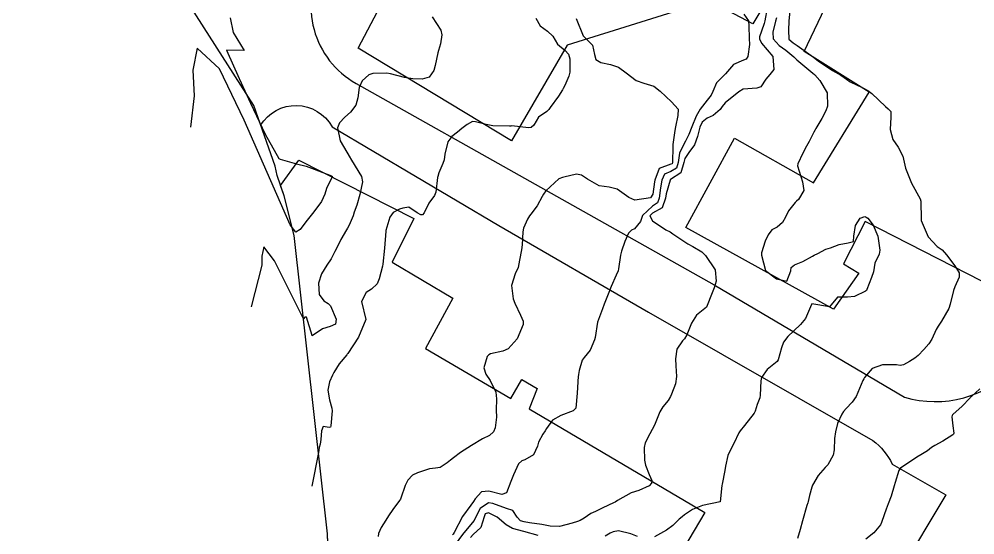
# Model space of a CAD drawing. Header units: metres. Extents: x 292545 to 299085, y 7450245 to 7463078.
# Drawn here: x 296447.5 to 296554.7, y 7461221.9 to 7461279.8 of the extents above; entities that cross this region are included whole.
import ezdxf

# ---------------------------------------------------------------- set-up
doc = ezdxf.new("R2010")
doc.units = ezdxf.units.M
for name, color, linetype in [('Area', 45, 'Continuous'), ('Curvas de Nivel 1m', 11, 'Continuous'), ('Curvas de Nivel 5m', 15, 'Continuous'), ('Edificações', 30, 'Continuous'), ('Vias Primárias', 230, 'Continuous')]:
    doc.layers.add(name, color=color, linetype=linetype)

msp = doc.modelspace()

# ---------------------------------------------------------------- linework, layer by layer
at = {"layer": 'Area'}
msp.add_polyline3d([(296482.51, 7461209.84, 672.84), (296482.09, 7461222.01, 676.5), (296478.34, 7461255.48, 684.3), (296477.21, 7461259.93, 675.24), (296476.43, 7461262.23, 674.85), (296476.22, 7461263.25, 674.58), (296473.8, 7461270.07, 674.65), (296447.48, 7461311.27, 682.15)], dxfattribs=at)
at = {"layer": 'Curvas de Nivel 1m', "flags": 128}
for points, elevation in [([(296528.81, 7461280.31), (296529.3, 7461279.57), (296529.36, 7461279.01), (296529.4, 7461277.57), (296529.44, 7461276.9), (296529.24, 7461275.58), (296529.05, 7461275.28), (296528.75, 7461275.16), (296527.65, 7461274.68), (296526.72, 7461273.61), (296525.72, 7461272.61), (296525.3, 7461271.62), (296525.11, 7461271.21), (296524.69, 7461270.65), (296523.91, 7461269.64), (296523.44, 7461268.88), (296522.97, 7461267.66), (296522.64, 7461266.8), (296522.24, 7461266.06), (296522.03, 7461265.67), (296521.58, 7461264.71), (296521.43, 7461263.67), (296521.25, 7461263.03), (296520.6, 7461262.66), (296519.91, 7461262.37), (296519.61, 7461261.69), (296519.45, 7461260.82), (296519.29, 7461259.69), (296519.09, 7461259.15), (296518.55, 7461258.77), (296517.44, 7461257.72), (296517.21, 7461257.05), (296516.52, 7461256.23), (296516.18, 7461256.07), (296515.85, 7461255.74), (296515.43, 7461254.81), (296515.05, 7461253.74), (296514.96, 7461253.27), (296514.75, 7461251.75), (296514.68, 7461251.53), (296514.46, 7461251.05), (296513.89, 7461249.76), (296513.56, 7461248.89), (296513.12, 7461247.77), (296512.93, 7461247.26), (296512.39, 7461245.78), (296512.11, 7461244.05), (296512.04, 7461243.78), (296511.54, 7461242.61), (296510.88, 7461241.79), (296510.65, 7461241.49), (296510.33, 7461240.33), (296510.25, 7461239.88), (296510.24, 7461239.8), (296510.22, 7461239.7), (296510.11, 7461237.8), (296509.96, 7461236.13), (296509.63, 7461235.81), (296508.27, 7461235.29), (296507.31, 7461234.79), (296506.64, 7461233.85), (296506.51, 7461233.59), (296506.25, 7461233.2), (296505.77, 7461232.32), (296505.63, 7461231.86), (296505.18, 7461230.9), (296504.21, 7461230.32), (296503.89, 7461230.2), (296503.51, 7461229.88), (296502.95, 7461228.65), (296502.66, 7461227.89), (296502.17, 7461226.61), (296501.64, 7461226.43), (296500.17, 7461226.82), (296499.36, 7461226.73), (296498.64, 7461225.94), (296498.45, 7461225.65), (296498.15, 7461225.25), (296497.22, 7461223.95), (296496.31, 7461222.16), (296496.19, 7461221.97), (296496.11, 7461221.9)], 671), ([(296533.97, 7461280.67), (296533.86, 7461279.52), (296533.8, 7461278.51), (296533.86, 7461277.52), (296534.34, 7461277.09), (296534.77, 7461276.81), (296536.6, 7461275.49), (296536.75, 7461275.38), (296537.18, 7461275.05), (296538.73, 7461274.01), (296539.68, 7461273.46), (296540.31, 7461273.03), (296540.72, 7461272.74), (296542.07, 7461272.07), (296542.71, 7461271.75), (296543.16, 7461271.42), (296544.69, 7461269.97), (296545, 7461269.71), (296545.27, 7461269.39), (296545.29, 7461268.77), (296545.2, 7461267.39), (296545.5, 7461266.25), (296546.12, 7461265.38), (296546.62, 7461264.39), (296546.84, 7461263.37), (296546.93, 7461263.03), (296547.61, 7461261.36), (296548.57, 7461259.6), (296548.65, 7461259.35), (296548.65, 7461259.26), (296548.68, 7461257.35), (296548.7, 7461257.18), (296549.46, 7461255.34), (296550.5, 7461254.25), (296551.04, 7461253.86), (296551.55, 7461253.31), (296552.47, 7461252.08), (296552.97, 7461251.29), (296552.94, 7461250.81), (296552.45, 7461249.71), (296552.3, 7461249.3), (296551.96, 7461247.77), (296551.8, 7461247.31), (296550.97, 7461245.89), (296550.61, 7461245.33), (296550.39, 7461244.93), (296549.87, 7461243.85), (296549.54, 7461243.34), (296549, 7461242.7), (296548.35, 7461242.01), (296547.99, 7461241.72), (296547.37, 7461241.36), (296546.71, 7461240.99), (296546.34, 7461240.92), (296545.94, 7461240.98), (296544.34, 7461240.99), (296543.18, 7461240.56), (296542.32, 7461239.56), (296542.24, 7461239.42), (296542.13, 7461239.23), (296541.38, 7461237.43), (296540.95, 7461236.79), (296540.28, 7461236.09), (296539.99, 7461235.74), (296539.8, 7461235.45), (296539.32, 7461234.4), (296539.09, 7461233.46), (296538.98, 7461232.72), (296538.92, 7461231.46), (296538.83, 7461230.86), (296538.21, 7461229.77), (296538.07, 7461229.6), (296537.93, 7461229.47), (296537.12, 7461228.55), (296536.5, 7461227.49), (296536.41, 7461227.26), (296536.17, 7461226.34), (296536, 7461225.65), (296535.96, 7461225.49), (296535.87, 7461225.21), (296535.37, 7461223.5), (296535.12, 7461222.5), (296534.81, 7461221.51)], 668), ([(296493.81, 7461280), (296494.78, 7461278.5), (296494.92, 7461277.99), (296494.76, 7461276.99), (296494.52, 7461276.23), (296494.47, 7461275.99), (296494.17, 7461274.56), (296494, 7461274), (296493.47, 7461273.25), (296492.72, 7461273.03), (296491.67, 7461273.07), (296490.72, 7461273.21), (296489.16, 7461273.62), (296488.73, 7461273.69), (296487.16, 7461273.64), (296486.72, 7461273.5), (296485.98, 7461272.82), (296485.65, 7461272.1), (296485.5, 7461270.91), (296485.26, 7461270.1), (296484.68, 7461269.33), (296484.04, 7461268.75), (296483.43, 7461268.12), (296483.22, 7461267.56), (296483.5, 7461266.12), (296484.61, 7461264.2), (296484.66, 7461264.15), (296484.68, 7461264.11), (296484.78, 7461263.94), (296485.89, 7461262.09), (296486, 7461261.51), (296485.72, 7461260.09), (296485.36, 7461258.9), (296485.09, 7461258.1), (296484.95, 7461257.69), (296484.52, 7461256.66), (296484.33, 7461256.3), (296484.22, 7461256.11), (296483.59, 7461255.03), (296483.12, 7461254.12), (296482.92, 7461253.7), (296482.48, 7461252.87), (296481.99, 7461252.14), (296481.4, 7461251.2), (296481.08, 7461250.15), (296481.16, 7461248.88), (296481.67, 7461248.14), (296482.15, 7461247.87), (296482.42, 7461247.59), (296483.07, 7461246.12), (296482.97, 7461245.55), (296482.39, 7461245.28), (296481.53, 7461245), (296480.37, 7461244.24), (296480.35, 7461244.27), (296479.71, 7461246.34), (296479.52, 7461246.31), (296479.4, 7461246.15), (296476.15, 7461252.63), (296474.93, 7461254.22), (296474.73, 7461253.18), (296474.7, 7461252.16), (296473.53, 7461247.5)], 674), ([(296505.45, 7461279.86), (296505.93, 7461278.99), (296506.78, 7461278.4), (296507.35, 7461277.83), (296507.88, 7461276.95), (296508.76, 7461276.23), (296509.13, 7461275.82), (296509.27, 7461275.29), (296509.26, 7461273.81), (296509.17, 7461273.37), (296508.71, 7461272.3), (296508.54, 7461271.99), (296508.43, 7461271.82), (296507.99, 7461271.13), (296507.08, 7461269.84), (296506.92, 7461269.61), (296506.68, 7461269.39), (296505.77, 7461268.76), (296505.22, 7461267.86), (296504.93, 7461267.59), (296504.65, 7461267.55), (296502.77, 7461267.77), (296502.65, 7461267.76), (296502.51, 7461267.75), (296500.65, 7461267.79), (296499.87, 7461267.93), (296498.67, 7461268.25), (296498.35, 7461268.26), (296497.75, 7461267.95), (296497.14, 7461267.47), (296496.65, 7461267.08), (296496.03, 7461266.58), (296495.6, 7461265.98), (296495.26, 7461264.62), (296495.16, 7461263.98), (296495.02, 7461263.58), (296494.59, 7461262.5), (296494.46, 7461262.12), (296494.43, 7461261.99), (296494.23, 7461260.33), (296494.09, 7461259.99), (296493.45, 7461259.1), (296492.92, 7461258.01), (296492.74, 7461257.81), (296492.54, 7461257.81), (296492.14, 7461258.02), (296491.19, 7461258.67), (296490.55, 7461258.56), (296490.17, 7461258.43), (296489.46, 7461258.05), (296489.06, 7461257.53), (296488.63, 7461256.06), (296488.61, 7461255.96), (296488.49, 7461254.06), (296488.28, 7461252.26), (296488.24, 7461252.06), (296487.87, 7461250.64), (296487.65, 7461250.07), (296487.03, 7461249.48), (296486.43, 7461249.09), (296485.91, 7461248.09), (296486.39, 7461246.08), (296485.56, 7461244.09), (296484.35, 7461242.25), (296484.3, 7461242.17), (296484.24, 7461242.11), (296483.38, 7461241.08), (296482.79, 7461240.13), (296482.64, 7461239.81), (296482.31, 7461239.07), (296482.13, 7461238.13), (296482.29, 7461237.05), (296482.56, 7461236.13), (296482.59, 7461235.82), (296482.44, 7461234.13), (296482.4, 7461233.98), (296482.25, 7461233.96), (296481.61, 7461234.07), (296481.39, 7461233.59), (296481.34, 7461232.62), (296481.24, 7461232.09), (296481.14, 7461231.72), (296481.09, 7461231.15), (296480.34, 7461227.37)], 673), ([(296509.99, 7461279.81), (296510.77, 7461277.89), (296510.86, 7461277.8), (296511.81, 7461276.83), (296512.05, 7461275.78), (296512.2, 7461275.23), (296512.74, 7461274.88), (296513.82, 7461274.68), (296514.74, 7461274.38), (296515.6, 7461273.74), (296516.72, 7461272.87), (296517.57, 7461272.58), (296518.71, 7461272.23), (296519.39, 7461271.69), (296520.69, 7461270.49), (296521.43, 7461269.67), (296521.4, 7461268.95), (296521.12, 7461267.68), (296521.06, 7461267.27), (296520.84, 7461265.68), (296520.82, 7461265.48), (296520.79, 7461263.68), (296520.75, 7461263.54), (296520.61, 7461263.47), (296519.29, 7461263.01), (296518.8, 7461261.7), (296518.78, 7461261.5), (296518.57, 7461260.13), (296518.31, 7461259.7), (296516.56, 7461259.46), (296515.88, 7461259.74), (296514.57, 7461260.7), (296513.7, 7461260.89), (296512.58, 7461261.05), (296511.26, 7461261.79), (296510.59, 7461262.24), (296510.03, 7461262.36), (296508.59, 7461262.02), (296508.43, 7461261.98), (296508.05, 7461261.83), (296506.57, 7461260.49), (296506.3, 7461260.12), (296506.17, 7461259.85), (296505.61, 7461258.8), (296504.88, 7461257.87), (296504.73, 7461257.68), (296504.53, 7461257.31), (296504.08, 7461256.31), (296503.99, 7461255.88), (296503.93, 7461254.45), (296503.83, 7461253.88), (296503.64, 7461252.71), (296503.48, 7461251.88), (296503.14, 7461251.2), (296502.74, 7461249.89), (296502.92, 7461248.39), (296503.11, 7461247.89), (296503.72, 7461246.56), (296504.02, 7461245.88), (296504.03, 7461245.52), (296503.38, 7461243.88), (296502.36, 7461242.79), (296501.74, 7461242.53), (296500.36, 7461242.2), (296500.17, 7461242.11), (296499.98, 7461241.92), (296499.61, 7461240.65), (296499.86, 7461239.92), (296500.32, 7461239.21), (296500.98, 7461237.91), (296501.04, 7461237.17), (296501.01, 7461235.91), (296501.06, 7461235.12), (296500.91, 7461233.91), (296500.71, 7461233.45), (296500.24, 7461233.05), (296499.48, 7461232.69), (296498.23, 7461231.94), (296497.02, 7461231.16), (296496.21, 7461230.56), (296495.88, 7461230.3), (296495.51, 7461229.98), (296494.72, 7461229.46), (296494.2, 7461229.4), (296493.51, 7461229.31), (296492.19, 7461228.88), (296491.63, 7461228.59), (296491.08, 7461228.03), (296490.78, 7461227.43), (296490.32, 7461226.04), (296490.27, 7461225.93), (296490.16, 7461225.75), (296489.42, 7461224.77), (296488.92, 7461224.05), (296488.61, 7461223.57), (296488.12, 7461222.75), (296487.82, 7461222.06), (296487.78, 7461221.74)], 672), ([(296532.46, 7461279.89), (296532.34, 7461279.54), (296532.04, 7461278.29), (296532.1, 7461277.55), (296532.77, 7461276.78), (296533.5, 7461276.27), (296534.4, 7461275.52), (296534.75, 7461275.19), (296536.53, 7461273.68), (296536.72, 7461273.53), (296536.77, 7461273.49), (296537.32, 7461272.89), (296538.16, 7461271.48), (296538.18, 7461269.99), (296537.99, 7461269.48), (296537.55, 7461268.6), (296536.88, 7461267.49), (296536.8, 7461267.34), (296536.65, 7461267.06), (296536.11, 7461266.03), (296535.83, 7461265.5), (296535.4, 7461264.72), (296534.84, 7461263.51), (296534.81, 7461263.3), (296535.37, 7461261.5), (296535.53, 7461260.55), (296534.92, 7461259.51), (296534.72, 7461259.35), (296534.56, 7461259.2), (296533.82, 7461258.25), (296533.48, 7461257.53), (296533.13, 7461256.93), (296532.52, 7461256.43), (296531.94, 7461256.13), (296531.52, 7461255.55), (296531.2, 7461254.86), (296530.79, 7461253.56), (296530.76, 7461253.29), (296531.24, 7461251.55), (296532.45, 7461250.63), (296533.6, 7461250.38), (296534.06, 7461251.52), (296534.11, 7461251.89), (296534.47, 7461252.21), (296535.42, 7461252.56), (296536.49, 7461253.17), (296536.69, 7461253.29), (296537.1, 7461253.48), (296538.01, 7461253.96), (296538.5, 7461254.12), (296539.5, 7461254.46), (296540.51, 7461254.66), (296541.11, 7461254.83), (296541.13, 7461255.43), (296541.33, 7461256.62), (296541.86, 7461257.43), (296542.36, 7461257.6), (296542.53, 7461257.55), (296542.7, 7461257.42), (296543.29, 7461256.64), (296543.83, 7461255.41), (296544.07, 7461253.83), (296543.99, 7461253.41), (296543.49, 7461252.4), (296543.34, 7461251.41), (296543.11, 7461250.76), (296542.58, 7461249.42), (296542.54, 7461249.33), (296542.44, 7461249.24), (296541.2, 7461248.66), (296540.43, 7461248.56), (296539.32, 7461248.57), (296538.42, 7461247.47), (296536.43, 7461247.82), (296536.29, 7461247.49), (296535.71, 7461246.19), (296535.15, 7461245.51), (296534.39, 7461244.81), (296533.73, 7461244.17), (296533.26, 7461243.53), (296533.01, 7461242.89), (296532.63, 7461241.54), (296532.52, 7461241.36), (296532.34, 7461241.19), (296531.43, 7461240.46), (296530.78, 7461239.56), (296530.7, 7461239.18), (296530.64, 7461237.56), (296530.58, 7461237.28), (296530.29, 7461236.52), (296530.06, 7461235.78), (296529.94, 7461235.56), (296528.87, 7461234.19), (296528.4, 7461233.59), (296528.25, 7461233.34), (296527.67, 7461232.17), (296527.36, 7461231.6), (296527.01, 7461230.81), (296526.75, 7461229.6), (296526.66, 7461229.14), (296526.37, 7461227.61), (296526.34, 7461227.45), (296526.15, 7461225.61), (296524.15, 7461225.21), (296523.04, 7461224.76), (296522.14, 7461224.17), (296521.86, 7461223.94), (296521.55, 7461223.67), (296520.83, 7461222.97), (296520.12, 7461222.44), (296518.78, 7461221.7)], 669), ([(296555.29, 7461238.29), (296554.3, 7461237.38), (296554.24, 7461237.34), (296554.17, 7461237.28), (296553.27, 7461236.31), (296552.28, 7461235.44), (296552.2, 7461235.37), (296552.16, 7461235.3), (296552.12, 7461235.15), (296552.26, 7461234.14), (296552.35, 7461233.3), (296552.33, 7461233.22), (296552.25, 7461233.13), (296551.13, 7461232.43), (296550.23, 7461231.95), (296549.86, 7461231.7), (296549.39, 7461231.34), (296548.67, 7461230.89), (296548.22, 7461230.62), (296546.39, 7461229.38), (296546.2, 7461229.11), (296545.78, 7461227.79), (296545.67, 7461227.39), (296545.31, 7461226.24), (296544.99, 7461225.39), (296544.75, 7461224.79), (296544.26, 7461223.4), (296544.23, 7461223.3), (296544.13, 7461223.04), (296543.39, 7461222.14), (296542.5, 7461221.42)], 667), ([(296505.73, 7461221.85), (296504.12, 7461222.3), (296502.85, 7461222.62), (296502.12, 7461223.04), (296501.13, 7461223.91), (296500.14, 7461224.39), (296499.79, 7461224.27), (296499.65, 7461223.92), (296499.3, 7461222.75), (296498.44, 7461221.94), (296498.11, 7461221.61)], 669), ([(296516.86, 7461221.72), (296516.12, 7461222.02), (296514.72, 7461222.35), (296514.12, 7461222.25), (296513.78, 7461222.1), (296513.24, 7461221.77)], 669)]:
    msp.add_lwpolyline(points, dxfattribs=dict(at, elevation=elevation))
at = {"layer": 'Curvas de Nivel 5m', "flags": 128}
for points, elevation in [([(296531.41, 7461280.97), (296531.14, 7461279.56), (296531.08, 7461279.28), (296530.79, 7461278.42), (296530.57, 7461277.77), (296530.57, 7461277.56), (296530.77, 7461277.06), (296532.04, 7461275.55), (296532.16, 7461274.12), (296531.71, 7461273.55), (296531.25, 7461273.02), (296530.71, 7461272.17), (296530.26, 7461272.01), (296528.71, 7461271.89), (296528.22, 7461271.59), (296526.69, 7461270.38), (296526.35, 7461269.95), (296526.12, 7461269.62), (296525.35, 7461268.94), (296524.67, 7461268.66), (296524.12, 7461268.18), (296523.87, 7461267.64), (296523.58, 7461266.59), (296523.25, 7461265.65), (296522.62, 7461264.81), (296522.16, 7461264.12), (296522.07, 7461263.67), (296521.74, 7461262.52), (296520.58, 7461261.75), (296520.54, 7461261.73), (296520.51, 7461261.68), (296520.08, 7461260.17), (296520.01, 7461259.69), (296519.64, 7461258.6), (296518.55, 7461257.98), (296518.25, 7461257.7), (296518.53, 7461257.12), (296520.06, 7461256.14), (296520.52, 7461255.89), (296520.82, 7461255.68), (296522.5, 7461254.55), (296523.09, 7461254.25), (296524.08, 7461253.64), (296524.49, 7461253.23), (296525.57, 7461251.62), (296525.7, 7461250.37), (296525.46, 7461249.62), (296525.18, 7461248.88), (296524.68, 7461247.63), (296524.59, 7461247.46), (296524.42, 7461247.31), (296523.5, 7461246.56), (296522.93, 7461245.65), (296522.38, 7461244.36), (296522.13, 7461243.91), (296521.9, 7461243.66), (296521.29, 7461242.73), (296521.13, 7461241.67), (296521.17, 7461240.85), (296521.24, 7461239.67), (296521.13, 7461238.86), (296520.69, 7461237.68), (296520.57, 7461237.41), (296520.29, 7461236.98), (296519.72, 7461236.25), (296519.37, 7461235.69), (296518.76, 7461234.21), (296518.52, 7461233.71), (296518.25, 7461233.25), (296517.71, 7461232.24), (296517.61, 7461231.72), (296517.63, 7461230.29), (296517.75, 7461229.71), (296518.19, 7461228.67), (296518.48, 7461228), (296518.44, 7461227.71), (296518.18, 7461227.39), (296517, 7461226.9), (296516.17, 7461226.62), (296514.63, 7461225.75), (296514.34, 7461225.57), (296514.16, 7461225.49), (296512.99, 7461224.93), (296512.14, 7461224.54), (296511.62, 7461224.3), (296510.87, 7461223.79), (296510.42, 7461223.51), (296510.13, 7461223.39), (296509.54, 7461223.22), (296508.12, 7461222.86), (296507.08, 7461222.89), (296506.13, 7461223.07), (296504.73, 7461223.26), (296504.13, 7461223.36), (296503.74, 7461223.49), (296503.36, 7461223.88), (296502.89, 7461224.63), (296502.15, 7461224.88), (296500.63, 7461225.44), (296500.16, 7461225.49), (296499.2, 7461224.88), (296498.72, 7461223.93), (296498.54, 7461223.52), (296498.12, 7461223.04), (296497.22, 7461221.95), (296496.1, 7461220.43)], 670), ([(296471.16, 7461279.9), (296471.51, 7461278.26), (296472.75, 7461276.25), (296470.75, 7461276.27), (296472.16, 7461273.09), (296473.45, 7461270.33), (296475.1, 7461266.85), (296476.61, 7461264.14), (296476.76, 7461264.05), (296478.61, 7461263.54), (296479.69, 7461263.25), (296480.6, 7461262.92), (296482.53, 7461262.19), (296482.58, 7461262.16), (296482.61, 7461262.13), (296482.62, 7461262.09), (296482.58, 7461261.99), (296481.97, 7461260.74), (296481.8, 7461260.14), (296481.39, 7461259.3), (296480.54, 7461258.15), (296479.66, 7461257.03), (296479, 7461256.17), (296478.51, 7461255.86), (296477.9, 7461256.68), (296472.75, 7461268.44), (296469.97, 7461274.17), (296467.47, 7461276.51), (296466.99, 7461274.03), (296467.11, 7461271.16), (296466.72, 7461267.64)], 675)]:
    msp.add_lwpolyline(points, dxfattribs=dict(at, elevation=elevation))
at = {"layer": 'Edificações'}
for points in [[(296535.97, 7461289.51), (296529.81, 7461279.24), (296524.91, 7461281.79), (296508.97, 7461276.84), (296502.73, 7461266.12), (296485.51, 7461276.5), (296496.7, 7461297.73)], [(296578.88, 7461289.45), (296568.34, 7461272.14), (296555.51, 7461250.35), (296542.41, 7461257.06), (296539.98, 7461252.29), (296541.7, 7461251.25), (296538.86, 7461247.23), (296522.3, 7461256.37), (296527.73, 7461266.42), (296536.61, 7461261.38), (296542.86, 7461271.58), (296535.55, 7461276.13), (296540.61, 7461286.73)]]:
    msp.add_lwpolyline(points, dxfattribs=at)
at = {"layer": 'Edificações', "elevation": 675.05}
msp.add_lwpolyline([(296482.3, 7461215.92), (296482.09, 7461222.01), (296478.34, 7461255.48), (296477.78, 7461257.7), (296477.21, 7461259.93), (296476.82, 7461261.08), (296478.86, 7461263.93), (296491.78, 7461257.39), (296489.32, 7461252.51), (296496.16, 7461248.45), (296493.07, 7461242.82), (296502.65, 7461237.22), (296503.89, 7461239.33), (296505.59, 7461238.34), (296504.69, 7461236.03), (296524.4, 7461224.41), (296522.03, 7461220.39)], dxfattribs=at)
at = {"layer": 'Vias Primárias'}
msp.add_lwpolyline([(296564.51, 7461249.95), (296578.75, 7461274.45), (296600.89, 7461312.34, 0.263881), (296601.45, 7461321.87), (296573.92, 7461377.81, 0.204378), (296569.65, 7461383.42), (296545.95, 7461396.92), (296516.35, 7461347.03), (296481.54, 7461286.17, 0.417031), (296485.28, 7461272.55), (296525.46, 7461249.95), (296546.81, 7461237.36, 0.285858), (296559.16, 7461240.74, -0.011643)], format="xyb", close=True, dxfattribs=at)
at = {"layer": 'Vias Primárias', "elevation": 674.63}
msp.add_lwpolyline([(296474.58, 7461267.86, -0.574292), (296482.59, 7461267.69), (296501.32, 7461256.61), (296518.09, 7461246.9), (296543.27, 7461232.51, -0.10987), (296545.45, 7461229.85), (296551.44, 7461226.39), (296546.26, 7461217.73), (296522.92, 7461176.76), (296505.3, 7461146.21, -0.326465), (296491.09, 7461141.92, -0.027748), (296479.41, 7461148.55, -22.256185)], format="xyb", dxfattribs=at)

doc.saveas('drawing.dxf')
